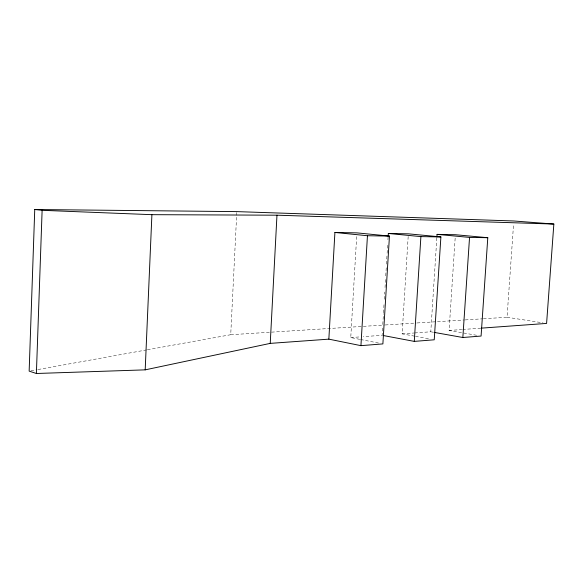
<?xml version="1.0" encoding="UTF-8"?>
<svg xmlns="http://www.w3.org/2000/svg" width="583" height="583" viewBox="0 0 583 583"><rect width="100%" height="100%" fill="white"/><g stroke="black" fill="none" stroke-linecap="round" stroke-linejoin="round"><path stroke-width="0.44" stroke-dasharray="2.92 2.19" d="M147.404 349.771L230.722 334.722L236.778 212.518M359.682 339.328L350.755 337.564L356.672 236.479M382.572 328.091L382.127 335.298L363.304 336.661M382.791 324.483L383.446 313.669M383.505 312.772L384.051 303.758M384.321 299.254L384.765 292.039M385.035 287.536L385.531 279.425M385.749 275.817L386.245 267.706M386.463 264.099L387.068 254.188M387.119 253.284L387.666 244.277M387.943 239.766L388.11 237.062M414.608 336.165L402.117 333.855L408.18 236.538M414.659 332.951L430.786 331.785L436.835 237.988M476.639 335.276L449.085 330.466L455.265 236.53M483.409 318.763L507.042 317.269L513.601 223.704M30.943 370.81L37.21 369.673M38.106 369.513L146.508 349.931M350.755 337.564L359.718 336.916M402.117 333.855L413.762 333.017M449.085 330.466L461.729 329.555M462.625 329.49L480.684 328.185M230.722 334.722L384.335 325.022M385.246 324.964L416.145 323.011M417.056 322.953L464.323 319.965M465.234 319.914L482.498 318.821M507.042 317.269L542.999 322.865M430.786 331.785L433.46 332.266M415.497 336.333L428.884 338.803M360.571 339.503L379.314 343.198"/><path stroke-width="0.87" d="M481.587 328.12L546.592 323.427L553.85 224.054L513.791 220.979L236.822 211.614L34.747 209.508L29.15 371.131L36.386 373.492L145.189 369.855L270.235 343.38L328.848 339.146L360.935 345.653L382.885 343.904L389.451 236.093L356.883 232.872L334.912 232.457L328.848 339.146M36.386 373.492L42.122 210.317L34.747 209.508M145.189 369.855L151.908 214.675L276.969 215.193L553.85 224.054M270.235 343.38L276.969 215.193M360.935 345.653L367.45 235.729L389.451 236.093M388.161 236.166L388.329 233.462L408.348 233.834L440.894 236.938L434.233 339.794L414.273 341.39L383.024 335.473M414.273 341.39L420.897 236.611L440.894 236.938M436.893 237.084L437.068 234.373L455.389 234.723L487.789 237.711L481.084 336.048L462.844 337.506L434.35 332.419M462.844 337.506L469.541 237.412L487.789 237.711M42.122 210.317L151.908 214.675M437.068 234.373L469.541 237.412M388.329 233.462L420.897 236.611M334.912 232.457L367.45 235.729"/></g></svg>
